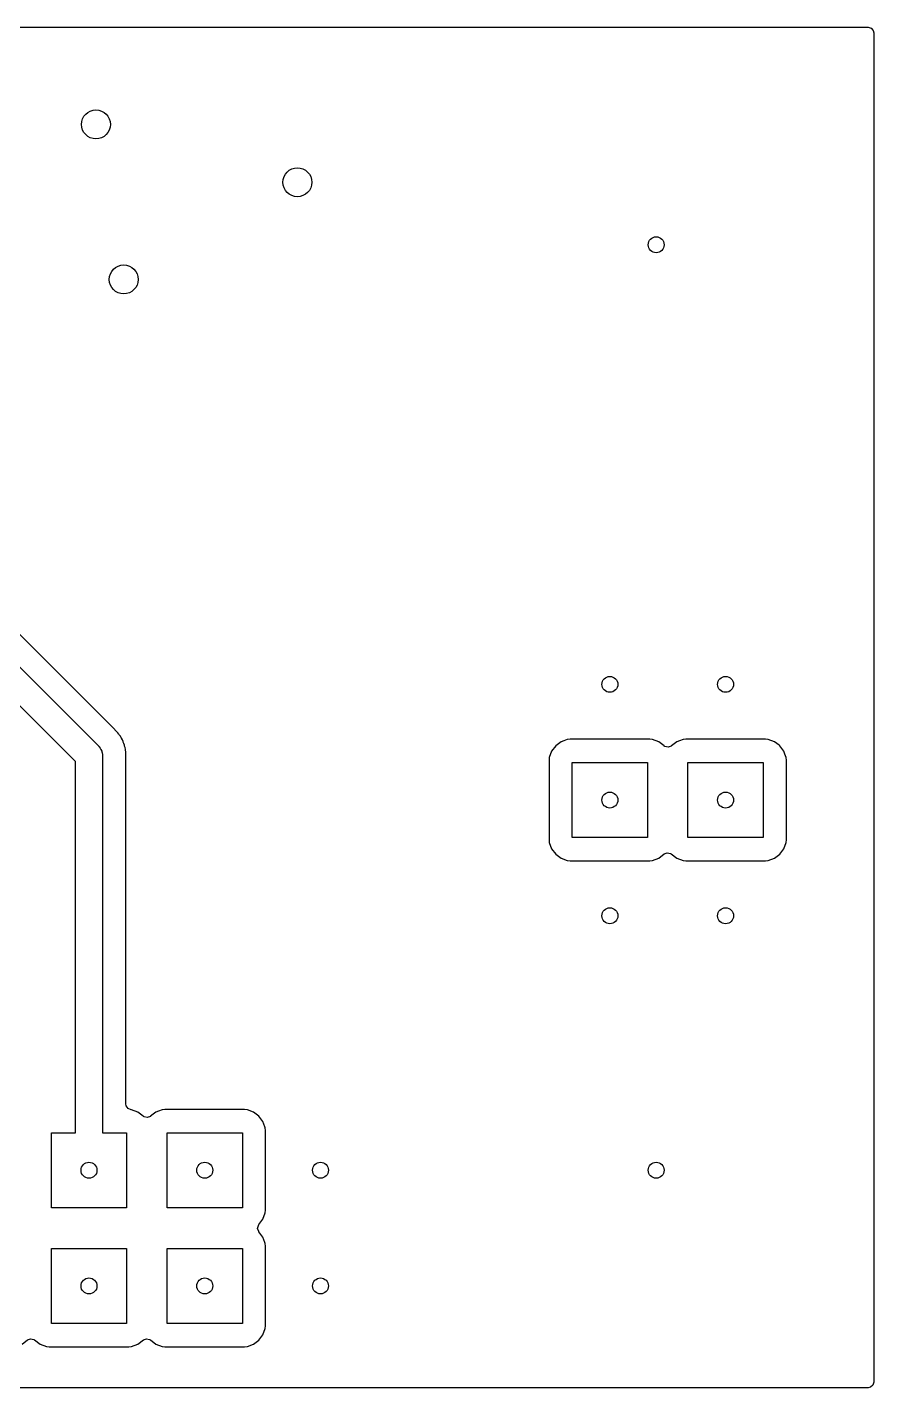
# Model space of a CAD drawing. Extents: x 0.01 to 1.99, y 0.01 to 1.19.
# Drawn here: x 1.257 to 1.988, y 0.012 to 1.188 of the extents above; entities that cross this region are included whole.
import ezdxf

# ---------------------------------------------------------------- set-up
doc = ezdxf.new("R2010")
doc.units = 0
doc.header["$MEASUREMENT"] = 0
doc.layers.add('BLACK', color=7, linetype='CONTINUOUS')

msp = doc.modelspace()

# ---------------------------------------------------------------- linework, layer by layer
at = {"layer": 'BLACK', "linetype": 'CONTINUOUS'}
for p, q in [((0.0169, 1.188), (1.9831, 1.188)), ((1.9831, 1.188), (1.9857, 1.1872)), ((1.9857, 1.1872), (1.9876, 1.1851)), ((1.9876, 1.1851), (1.988, 1.1831)), ((1.988, 1.1831), (1.988, 0.0169)), ((1.3296, 0.5836), (1.169, 0.7442)), ((1.1561, 0.7288), (1.3184, 0.5665)), ((1.2982, 0.5533), (1.1429, 0.7086)), ((1.335, 0.5782), (1.3296, 0.5836)), ((1.3296, 0.5836), (1.3296, 0.5836)), ((1.3359, 0.5769), (1.335, 0.5782)), ((1.335, 0.5782), (1.335, 0.5782)), ((1.335, 0.5782), (1.335, 0.5782)), ((1.3362, 0.5764), (1.3359, 0.5769)), ((1.3371, 0.5752), (1.3362, 0.5764)), ((1.3184, 0.5665), (1.3186, 0.5662)), ((1.3186, 0.5662), (1.3187, 0.5661)), ((1.3187, 0.5661), (1.3189, 0.5659)), ((1.3189, 0.5659), (1.3197, 0.5649)), ((1.3197, 0.5649), (1.3203, 0.5636)), ((1.3378, 0.5739), (1.3371, 0.5752)), ((1.3381, 0.5734), (1.3378, 0.5739)), ((1.3389, 0.5721), (1.3381, 0.5734)), ((1.3394, 0.5706), (1.3389, 0.5721)), ((1.3396, 0.5701), (1.3394, 0.5706)), ((1.3402, 0.5688), (1.3396, 0.5701)), ((1.3406, 0.5673), (1.3402, 0.5688)), ((1.3402, 0.5688), (1.3402, 0.5688)), ((1.3407, 0.5667), (1.3406, 0.5673)), ((1.3412, 0.5653), (1.3407, 0.5667)), ((1.3414, 0.5638), (1.3412, 0.5653)), ((1.3412, 0.5653), (1.3412, 0.5653)), ((1.7132, 0.5668), (1.7097, 0.5622)), ((1.7178, 0.5703), (1.7132, 0.5668)), ((1.7201, 0.5711), (1.7178, 0.5703)), ((1.7178, 0.5703), (1.7178, 0.5703)), ((1.7178, 0.5703), (1.7178, 0.5703)), ((1.7232, 0.5723), (1.7201, 0.5711)), ((1.7256, 0.5725), (1.7232, 0.5723)), ((1.7232, 0.5723), (1.7232, 0.5723)), ((1.7944, 0.5725), (1.7256, 0.5725)), ((1.7256, 0.5725), (1.7256, 0.5725)), ((1.7256, 0.5725), (1.7256, 0.5725)), ((1.7968, 0.5723), (1.7944, 0.5725)), ((1.7944, 0.5725), (1.7944, 0.5725)), ((1.7944, 0.5725), (1.7944, 0.5725)), ((1.8022, 0.5703), (1.7968, 0.5723)), ((1.7968, 0.5723), (1.7968, 0.5723)), ((1.7968, 0.5723), (1.7968, 0.5723)), ((1.8068, 0.5668), (1.8022, 0.5703)), ((1.807, 0.5666), (1.8068, 0.5668)), ((1.8068, 0.5668), (1.8068, 0.5668)), ((1.8076, 0.5663), (1.807, 0.5666)), ((1.8104, 0.5657), (1.8076, 0.5663)), ((1.813, 0.5666), (1.8104, 0.5657)), ((1.8132, 0.5668), (1.813, 0.5666)), ((1.8178, 0.5703), (1.8132, 0.5668)), ((1.8132, 0.5668), (1.8132, 0.5668)), ((1.8201, 0.5711), (1.8178, 0.5703)), ((1.8232, 0.5723), (1.8201, 0.5711)), ((1.8256, 0.5725), (1.8232, 0.5723)), ((1.8232, 0.5723), (1.8232, 0.5723)), ((1.8944, 0.5725), (1.8256, 0.5725)), ((1.8256, 0.5725), (1.8256, 0.5725)), ((1.8256, 0.5725), (1.8256, 0.5725)), ((1.8968, 0.5723), (1.8944, 0.5725)), ((1.8944, 0.5725), (1.8944, 0.5725)), ((1.8944, 0.5725), (1.8944, 0.5725)), ((1.9022, 0.5703), (1.8968, 0.5723)), ((1.8968, 0.5723), (1.8968, 0.5723)), ((1.8968, 0.5723), (1.8968, 0.5723)), ((1.9062, 0.5673), (1.9022, 0.5703)), ((1.9022, 0.5703), (1.9022, 0.5703)), ((1.9022, 0.5703), (1.9022, 0.5703)), ((1.9068, 0.5668), (1.9062, 0.5673)), ((1.9103, 0.5622), (1.9068, 0.5668)), ((1.2982, 0.2325), (1.2982, 0.5533)), ((1.3203, 0.5636), (1.321, 0.5624)), ((1.321, 0.5624), (1.3212, 0.5616)), ((1.3212, 0.5616), (1.3215, 0.5609)), ((1.3215, 0.5609), (1.3216, 0.5595)), ((1.3216, 0.5595), (1.3218, 0.5582)), ((1.3218, 0.5582), (1.3218, 0.2325)), ((1.3415, 0.5632), (1.3414, 0.5638)), ((1.3418, 0.5618), (1.3415, 0.5632)), ((1.3418, 0.4856), (1.3418, 0.5618)), ((1.3418, 0.5618), (1.3418, 0.5618)), ((1.7077, 0.5568), (1.7075, 0.5544)), ((1.7075, 0.5544), (1.7075, 0.4856)), ((1.7097, 0.5622), (1.7077, 0.5568)), ((1.7077, 0.5568), (1.7077, 0.5568)), ((1.7097, 0.5622), (1.7097, 0.5622)), ((1.9112, 0.5596), (1.9103, 0.5622)), ((1.9123, 0.5568), (1.9112, 0.5596)), ((1.9125, 0.5544), (1.9123, 0.5568)), ((1.9123, 0.5568), (1.9123, 0.5568)), ((1.9125, 0.4856), (1.9125, 0.5544)), ((1.9125, 0.5544), (1.9125, 0.5544)), ((1.7275, 0.4875), (1.7275, 0.5525)), ((1.7275, 0.5525), (1.7925, 0.5525)), ((1.7925, 0.5525), (1.7925, 0.4875)), ((1.8275, 0.4875), (1.8275, 0.5525)), ((1.8275, 0.5525), (1.8925, 0.5525)), ((1.8925, 0.5525), (1.8925, 0.4875)), ((1.3418, 0.2573), (1.3418, 0.4856)), ((1.7075, 0.4856), (1.7077, 0.4832)), ((1.7077, 0.4832), (1.7077, 0.4832)), ((1.7077, 0.4832), (1.7097, 0.4778)), ((1.7925, 0.4875), (1.7275, 0.4875)), ((1.8925, 0.4875), (1.8275, 0.4875)), ((1.9103, 0.4778), (1.9123, 0.4832)), ((1.9123, 0.4832), (1.9125, 0.4856)), ((1.9123, 0.4832), (1.9123, 0.4832)), ((1.9125, 0.4856), (1.9125, 0.4856)), ((1.7097, 0.4778), (1.7097, 0.4778)), ((1.7097, 0.4778), (1.7132, 0.4732)), ((1.7132, 0.4732), (1.7178, 0.4697)), ((1.8022, 0.4697), (1.807, 0.4734)), ((1.807, 0.4734), (1.8096, 0.4743)), ((1.8096, 0.4743), (1.8124, 0.4737)), ((1.8124, 0.4737), (1.813, 0.4734)), ((1.813, 0.4734), (1.8178, 0.4697)), ((1.9022, 0.4697), (1.9068, 0.4732)), ((1.9068, 0.4732), (1.9103, 0.4778)), ((1.9103, 0.4778), (1.9103, 0.4778)), ((1.7178, 0.4697), (1.7178, 0.4697)), ((1.7178, 0.4697), (1.7232, 0.4677)), ((1.7232, 0.4677), (1.7232, 0.4677)), ((1.7232, 0.4677), (1.7256, 0.4675)), ((1.7256, 0.4675), (1.7256, 0.4675)), ((1.7256, 0.4675), (1.7944, 0.4675)), ((1.7944, 0.4675), (1.7968, 0.4677)), ((1.7968, 0.4677), (1.8022, 0.4697)), ((1.7968, 0.4677), (1.7968, 0.4677)), ((1.8022, 0.4697), (1.8022, 0.4697)), ((1.8178, 0.4697), (1.8178, 0.4697)), ((1.8178, 0.4697), (1.8232, 0.4677)), ((1.8232, 0.4677), (1.8232, 0.4677)), ((1.8232, 0.4677), (1.8256, 0.4675)), ((1.8256, 0.4675), (1.8256, 0.4675)), ((1.8256, 0.4675), (1.8944, 0.4675)), ((1.8944, 0.4675), (1.8968, 0.4677)), ((1.8968, 0.4677), (1.9022, 0.4697)), ((1.8968, 0.4677), (1.8968, 0.4677)), ((1.9022, 0.4697), (1.9022, 0.4697)), ((1.3421, 0.2557), (1.3418, 0.2573)), ((1.3437, 0.2534), (1.3421, 0.2557)), ((1.3463, 0.2523), (1.3437, 0.2534)), ((1.3468, 0.2523), (1.3463, 0.2523)), ((1.3522, 0.2503), (1.3468, 0.2523)), ((1.3468, 0.2523), (1.3468, 0.2523)), ((1.3468, 0.2523), (1.3468, 0.2523)), ((1.3568, 0.2468), (1.3522, 0.2503)), ((1.3678, 0.2503), (1.3632, 0.2468)), ((1.3701, 0.2511), (1.3678, 0.2503)), ((1.3732, 0.2523), (1.3701, 0.2511)), ((1.3756, 0.2525), (1.3732, 0.2523)), ((1.3732, 0.2523), (1.3732, 0.2523)), ((1.4444, 0.2525), (1.3756, 0.2525)), ((1.3756, 0.2525), (1.3756, 0.2525)), ((1.3756, 0.2525), (1.3756, 0.2525)), ((1.4468, 0.2523), (1.4444, 0.2525)), ((1.4444, 0.2525), (1.4444, 0.2525)), ((1.4444, 0.2525), (1.4444, 0.2525)), ((1.4522, 0.2503), (1.4468, 0.2523)), ((1.4468, 0.2523), (1.4468, 0.2523)), ((1.4468, 0.2523), (1.4468, 0.2523)), ((1.4568, 0.2468), (1.4522, 0.2503)), ((1.357, 0.2466), (1.3568, 0.2468)), ((1.3568, 0.2468), (1.3568, 0.2468)), ((1.3576, 0.2463), (1.357, 0.2466)), ((1.3604, 0.2457), (1.3576, 0.2463)), ((1.363, 0.2466), (1.3604, 0.2457)), ((1.3632, 0.2468), (1.363, 0.2466)), ((1.3632, 0.2468), (1.3632, 0.2468)), ((1.4603, 0.2422), (1.4568, 0.2468)), ((1.462, 0.2375), (1.4603, 0.2422)), ((1.4623, 0.2368), (1.462, 0.2375)), ((1.4625, 0.2344), (1.4623, 0.2368)), ((1.4623, 0.2368), (1.4623, 0.2368)), ((1.2775, 0.1675), (1.2775, 0.2325)), ((1.2775, 0.2325), (1.2982, 0.2325)), ((1.3218, 0.2325), (1.3425, 0.2325)), ((1.3425, 0.2325), (1.3425, 0.1675)), ((1.3775, 0.1675), (1.3775, 0.2325)), ((1.3775, 0.2325), (1.4425, 0.2325)), ((1.4425, 0.2325), (1.4425, 0.1675)), ((1.4625, 0.1656), (1.4625, 0.2344)), ((1.4625, 0.2344), (1.4625, 0.2344)), ((1.3425, 0.1675), (1.2775, 0.1675)), ((1.4425, 0.1675), (1.3775, 0.1675)), ((1.4623, 0.1632), (1.4625, 0.1656)), ((1.4625, 0.1656), (1.4625, 0.1656)), ((1.4563, 0.1524), (1.4566, 0.153)), ((1.4566, 0.153), (1.4568, 0.1532)), ((1.4568, 0.1532), (1.4603, 0.1578)), ((1.4568, 0.1532), (1.4568, 0.1532)), ((1.4603, 0.1578), (1.4623, 0.1632)), ((1.4623, 0.1632), (1.4623, 0.1632)), ((1.4557, 0.1496), (1.4563, 0.1524)), ((1.4566, 0.147), (1.4557, 0.1496)), ((1.4568, 0.1468), (1.4566, 0.147)), ((1.4603, 0.1422), (1.4568, 0.1468)), ((1.4568, 0.1468), (1.4568, 0.1468)), ((1.462, 0.1375), (1.4603, 0.1422)), ((1.2775, 0.0675), (1.2775, 0.1325)), ((1.2775, 0.1325), (1.3425, 0.1325)), ((1.3425, 0.1325), (1.3425, 0.0675)), ((1.3775, 0.0675), (1.3775, 0.1325)), ((1.3775, 0.1325), (1.4425, 0.1325)), ((1.4425, 0.1325), (1.4425, 0.0675)), ((1.4623, 0.1368), (1.462, 0.1375)), ((1.4625, 0.1344), (1.4623, 0.1368)), ((1.4623, 0.1368), (1.4623, 0.1368)), ((1.4625, 0.0656), (1.4625, 0.1344)), ((1.4625, 0.1344), (1.4625, 0.1344)), ((1.3425, 0.0675), (1.2775, 0.0675)), ((1.4425, 0.0675), (1.3775, 0.0675)), ((1.4603, 0.0578), (1.4623, 0.0632)), ((1.4623, 0.0632), (1.4625, 0.0656)), ((1.4623, 0.0632), (1.4623, 0.0632)), ((1.4625, 0.0656), (1.4625, 0.0656)), ((1.2522, 0.0497), (1.257, 0.0534)), ((1.257, 0.0534), (1.2596, 0.0543)), ((1.2596, 0.0543), (1.2624, 0.0537)), ((1.2624, 0.0537), (1.263, 0.0534)), ((1.263, 0.0534), (1.2678, 0.0497)), ((1.2678, 0.0497), (1.2678, 0.0497)), ((1.2678, 0.0497), (1.2732, 0.0477)), ((1.2732, 0.0477), (1.2732, 0.0477)), ((1.2732, 0.0477), (1.2756, 0.0475)), ((1.2756, 0.0475), (1.2756, 0.0475)), ((1.2756, 0.0475), (1.3444, 0.0475)), ((1.3444, 0.0475), (1.3468, 0.0477)), ((1.3468, 0.0477), (1.3522, 0.0497)), ((1.3468, 0.0477), (1.3468, 0.0477)), ((1.3522, 0.0497), (1.357, 0.0534)), ((1.3522, 0.0497), (1.3522, 0.0497)), ((1.357, 0.0534), (1.3596, 0.0543)), ((1.3596, 0.0543), (1.3624, 0.0537)), ((1.3624, 0.0537), (1.363, 0.0534)), ((1.363, 0.0534), (1.3678, 0.0497)), ((1.3678, 0.0497), (1.3678, 0.0497)), ((1.3678, 0.0497), (1.3732, 0.0477)), ((1.3732, 0.0477), (1.3732, 0.0477)), ((1.3732, 0.0477), (1.3756, 0.0475)), ((1.3756, 0.0475), (1.3756, 0.0475)), ((1.3756, 0.0475), (1.4444, 0.0475)), ((1.4444, 0.0475), (1.4468, 0.0477)), ((1.4468, 0.0477), (1.4522, 0.0497)), ((1.4468, 0.0477), (1.4468, 0.0477)), ((1.4522, 0.0497), (1.4568, 0.0532)), ((1.4522, 0.0497), (1.4522, 0.0497)), ((1.4568, 0.0532), (1.4603, 0.0578)), ((1.4603, 0.0578), (1.4603, 0.0578)), ((1.9831, 0.012), (0.0169, 0.012)), ((1.9851, 0.0124), (1.9831, 0.012)), ((1.9872, 0.0143), (1.9851, 0.0124)), ((1.988, 0.0169), (1.9872, 0.0143))]:
    msp.add_line(p, q, dxfattribs=at)
at = {"layer": 'BLACK'}
for centre, radius in [((1.316, 1.104), 0.0125), ((1.49, 1.054), 0.0125), ((1.8, 1), 0.00689), ((1.34, 0.97), 0.0125), ((1.76, 0.62), 0.00689), ((1.86, 0.62), 0.00689), ((1.76, 0.52), 0.00689), ((1.86, 0.52), 0.00689), ((1.76, 0.42), 0.00689), ((1.86, 0.42), 0.00689), ((1.31, 0.2), 0.00689), ((1.41, 0.2), 0.00689), ((1.51, 0.2), 0.00689), ((1.8, 0.2), 0.00689), ((1.31, 0.1), 0.00689), ((1.41, 0.1), 0.00689), ((1.51, 0.1), 0.00689)]:
    msp.add_circle(centre, radius, dxfattribs=at)

doc.saveas('drawing.dxf')
